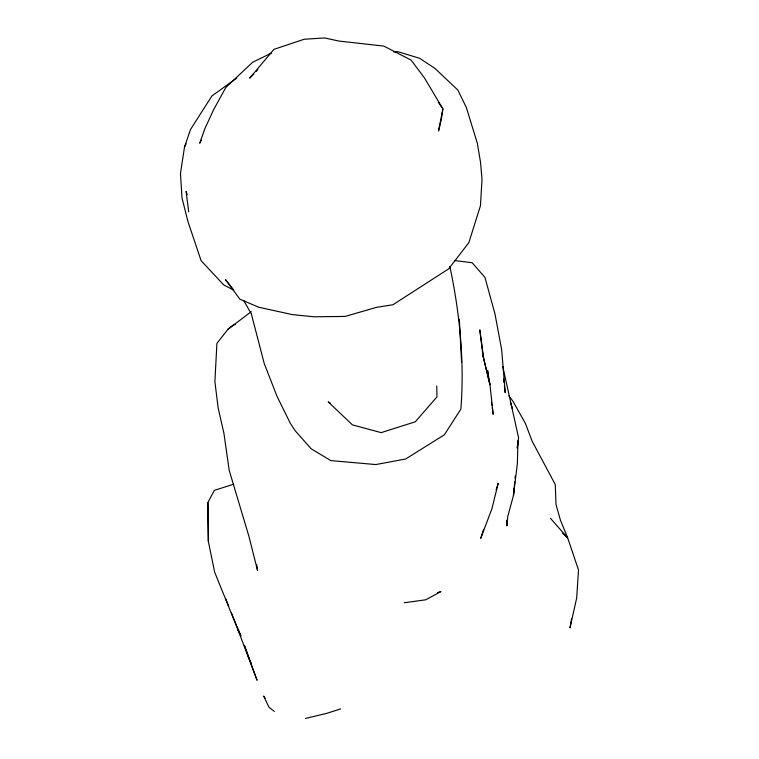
<?xml version="1.0" encoding="UTF-8"?>
<svg xmlns="http://www.w3.org/2000/svg" width="759" height="759" viewBox="0 0 759 759"><rect width="100%" height="100%" fill="white"/><g stroke="black" fill="none" stroke-linecap="round" stroke-linejoin="round"><path stroke-width="1.14" d="M513.796 488.644L513.464 495.485L507.762 516.5L506.946 525.902L506.699 520.238M515.057 478.379L515.209 476.035M514.744 481.794L513.464 495.485L517.353 463.673L517.98 440.808L517.221 447.639M517.315 448.237L518.568 437.725L502.762 366.512M236.808 78.054L211.979 95.871L190.49 129.533L184.532 146.923L180.471 173.441L181.999 197.947L187.985 221.666L201.097 260.66L223.81 285.014L233.838 290.175M571.546 618.822L569.99 627.873L576.66 598.177L578.529 570.018L567.666 537.894L560.398 520.057L556.024 504.678L555.265 484.517L532.258 441.453L525.37 423.38L513.065 401.435L508.909 395.818M483.616 529.336L480.76 538.34L491.898 508.777L498.255 483.151L496.111 489.906M184.532 146.923L186.135 143.859M250.47 661.155L250.906 663.451L244.398 645.378L257.054 680.263L237.633 628.926L214.655 572.134L208.345 541.414L207.871 502.619L214.275 490.38L233.763 484.176M201.401 140.121L199.74 143.223L204.864 128.679L213.611 109.704L225.84 87.465L252.605 62.295L271.542 53.007M235.214 324.482L233.022 325.26L228.051 329.197L216.922 343.362L214.892 381.616L218.146 407.991L223.886 433.066L229.171 470.229L248.914 536.319L257.557 570.597L256.76 564.762M253.772 73.908L249.702 78.168L273.923 49.363L304.207 39.24L324.691 37.95L338.751 41.024L383.874 46.109L411.036 60.056L424.414 77.845L442.895 108.916L441.33 119.4L438.531 130.994L442.895 108.916L438.37 102.256M256.219 71.355L257.842 69.657M228.051 329.197L251.276 311.674M340.62 708.915L326.664 713.365L305.431 718.46M437.62 592.58L440.96 591.565L425.723 599.809L404.196 602.769M393.466 51.878L397.877 51.669L419.594 58.282L434.86 68.338L457.81 90.008L466.424 107.674L477.383 143.47L480.532 162.293L482.022 179.428L480.447 205.755L468.844 242.652L448.607 268.904L392.896 304.757L376.616 307.329L345.06 316.427L313.951 316.788L292.3 314.606L258.658 307.205L239.844 299.16L225.432 279.53L233.146 289.283M454.632 260.546L472.183 262.737L484.944 277.396L494.991 313.951L501.68 349.89L505.219 392.688L504.384 385.838M330.231 403.029L328.182 401.862L352.385 424.841L381.141 432.63L415.287 421.795L436.956 396.872L436.729 385.98M274.388 711.43L268.99 707.255L263.648 696.05L265.081 698.1M562.694 533.283L567.666 537.894L550.408 518.226M243.658 300.46L251.305 313.761L264.255 363.599L277.177 396.682L290.336 423.361L295.194 430.77L311.143 448.768L330.791 460.599L375.809 464.565L405.638 459.015L444.385 434.784L460.874 409.082C464.603 361.293 459.764 313.258 449.859 266.456M240.309 634.097L237.633 628.926L240.964 636.184L240.556 635.207M236.836 626.279L239.559 632.807M511.3 405.932L512.192 408.114L510.409 401.928M225.556 598.434L228.715 606.251M231.495 613.12L236.391 625.188M187.217 194.665L186.097 191.401L188.697 211.789M488.198 375.904L487.572 370.288L489.953 384.671L482.999 355.772L489.953 384.671L493.179 414.348L492.221 407.536M491.415 401.853L491.898 405.259M483.673 358.4L479.811 329.88L482.857 354.595M503.549 378.988L503.967 382.413M488.454 378.153L488.701 380.401M459.328 319.321L461.576 361.948M207.871 502.619L208.345 541.414"/></g></svg>
